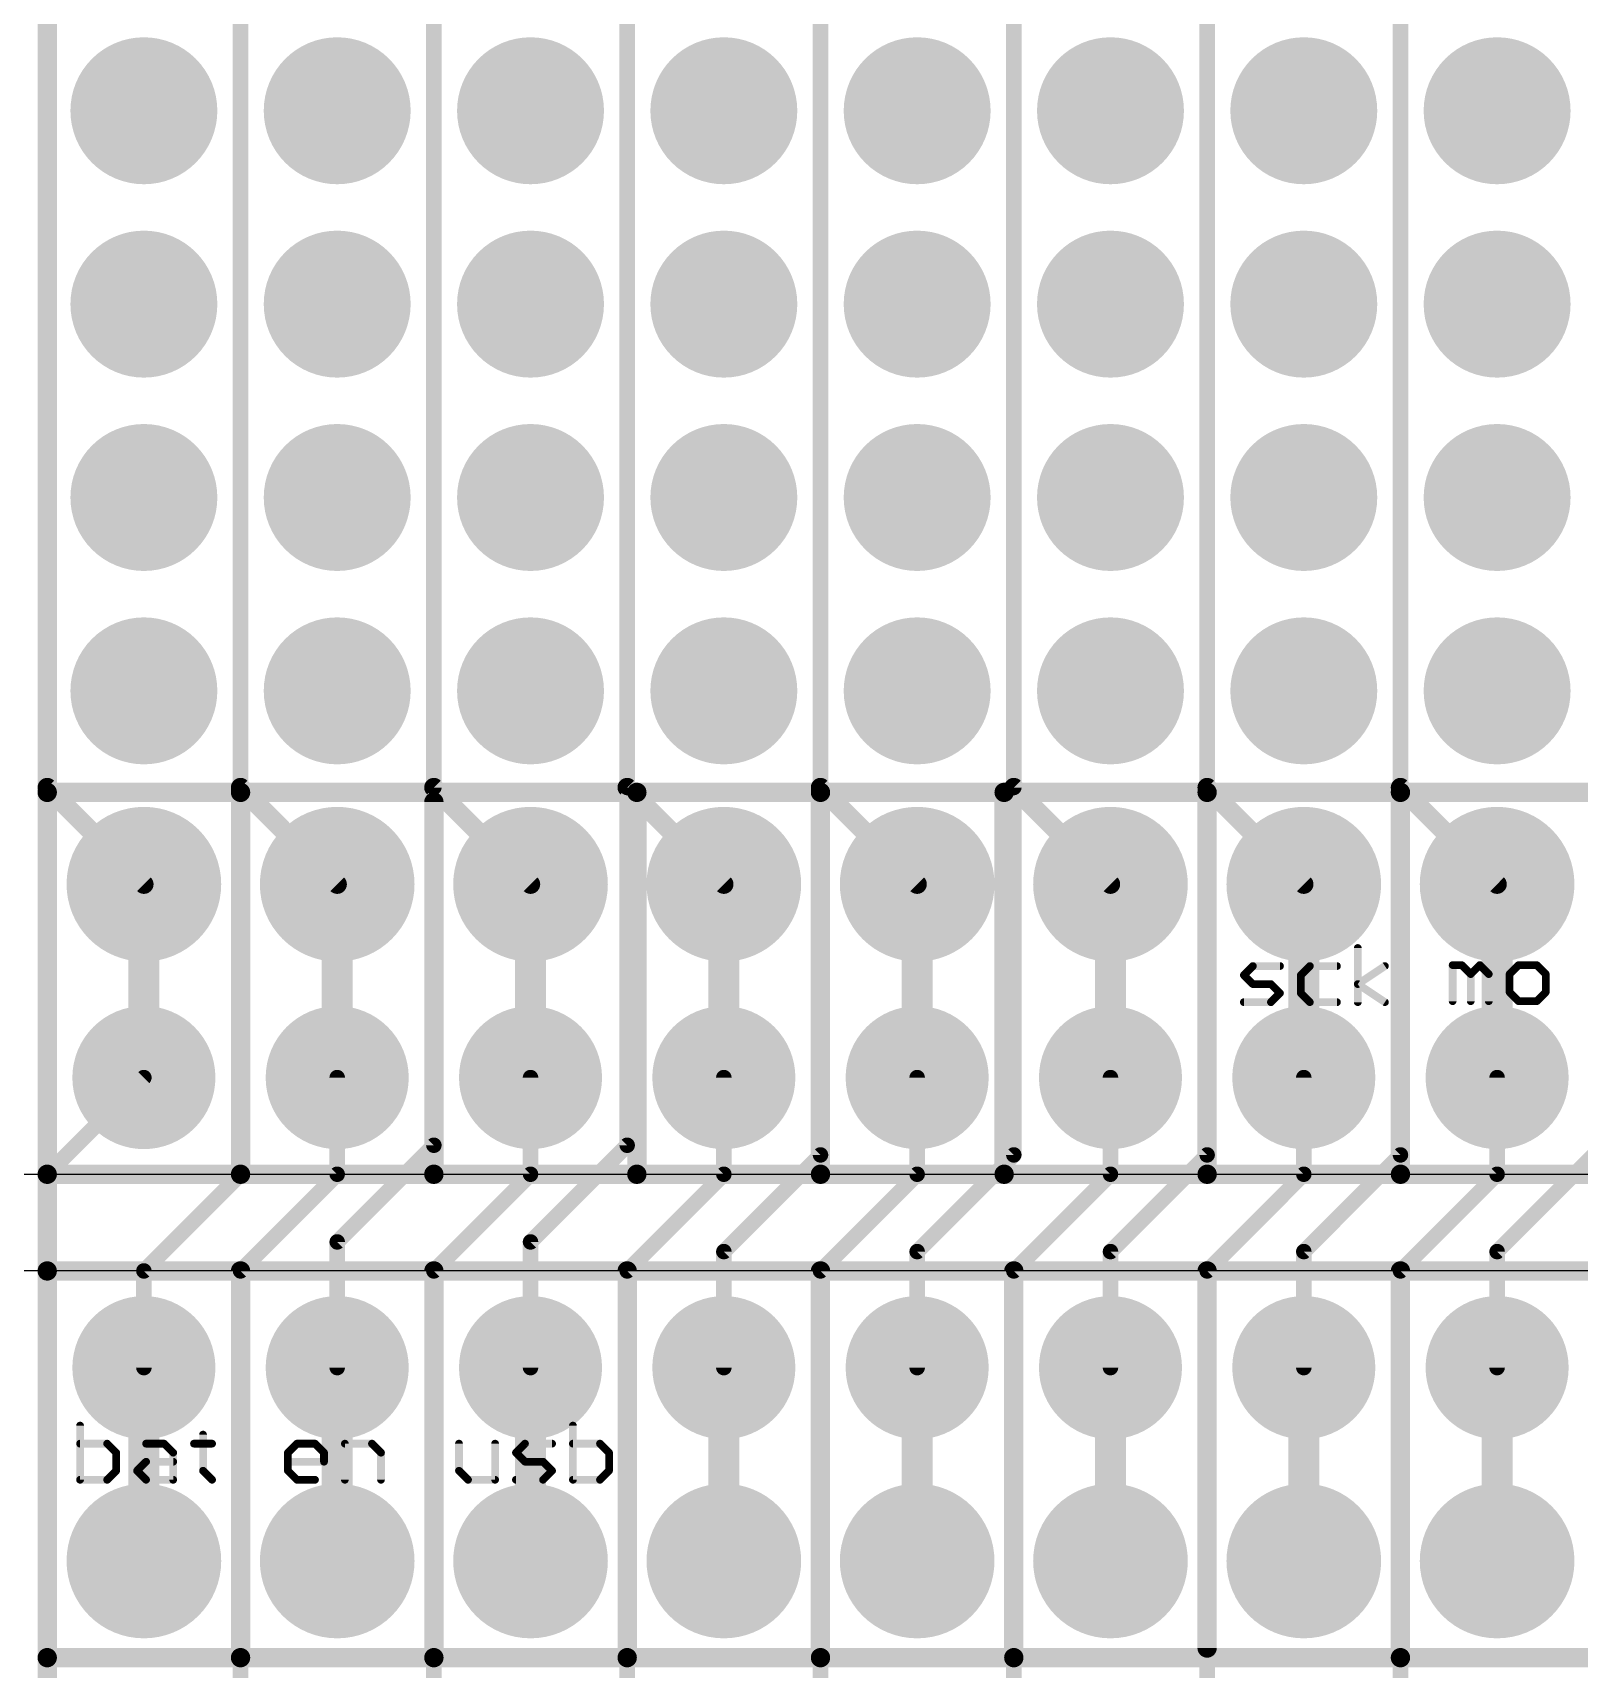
# Model space of a CAD drawing. Extents: x -12.5 to 56.6, y -12.2 to 71.2.
# Drawn here: x 15.05 to 35.37, y 17.63 to 39.13 of the extents above; entities that cross this region are included whole.
import ezdxf

# ---------------------------------------------------------------- set-up
doc = ezdxf.new("R2010")
doc.units = 0
for name, color, linetype in [('1', 12, 'CONTINUOUS'), ('16', 132, 'CONTINUOUS'), ('17', 110, 'CONTINUOUS'), ('18', 110, 'CONTINUOUS'), ('21', 40, 'CONTINUOUS'), ('30', 253, 'CONTINUOUS')]:
    doc.layers.add(name, color=color, linetype=linetype)

# ---------------------------------------------------------------- blocks, each defined once
blk = doc.blocks.new('ROUNDP')
at = {"const_width": 0.5}
blk.add_lwpolyline([(0, -0.25, 1), (0, 0.25, 1), (0, -0.25)], format="xyb", dxfattribs=at)
blk = doc.blocks.new('ROUNDV')
at = {"const_width": 0.5}
blk.add_lwpolyline([(0, -0.25, 1), (0, 0.25, 1), (0, -0.25)], format="xyb", dxfattribs=at)

msp = doc.modelspace()

# ---------------------------------------------------------------- linework, layer by layer
at = {"layer": '1'}
for points, const_width in [([(17.78, 29.21), (17.78, 46.99)], 0.2032), ([(20.32, 29.21), (20.32, 46.99)], 0.2032), ([(22.86, 29.21), (22.86, 46.99)], 0.2032), ([(25.4, 29.21), (25.4, 46.99)], 0.2032), ([(27.94, 29.21), (27.94, 46.99)], 0.2032), ([(30.48, 29.21), (30.48, 46.99)], 0.2032), ([(33.02, 29.21), (33.02, 46.99)], 0.2032), ([(19.05, 27.94), (17.78, 29.21)], 0.254), ([(21.59, 27.94), (20.32, 29.21)], 0.254), ([(24.13, 27.94), (22.86, 29.21)], 0.254), ([(26.67, 27.94), (25.4, 29.21)], 0.254), ([(29.21, 27.94), (27.94, 29.21)], 0.254), ([(31.75, 27.94), (30.48, 29.21)], 0.254), ([(34.29, 27.94), (33.02, 29.21)], 0.254)]:
    msp.add_lwpolyline(points, dxfattribs=dict(at, const_width=const_width))
for points, const_width in [([(17.8249, 29.2549, 1), (17.7351, 29.1651)], 0.127), ([(17.7292, 29.21, 1), (17.8308, 29.21)], 0.1016), ([(20.3649, 29.2549, 1), (20.2751, 29.1651)], 0.127), ([(20.2692, 29.21, 1), (20.3708, 29.21)], 0.1016), ([(22.9049, 29.2549, 1), (22.8151, 29.1651)], 0.127), ([(22.8092, 29.21, 1), (22.9108, 29.21)], 0.1016), ([(25.4449, 29.2549, 1), (25.3551, 29.1651)], 0.127), ([(25.3492, 29.21, 1), (25.4508, 29.21)], 0.1016), ([(27.9849, 29.2549, 1), (27.8951, 29.1651)], 0.127), ([(27.8892, 29.21, 1), (27.9908, 29.21)], 0.1016), ([(30.5249, 29.2549, 1), (30.4351, 29.1651)], 0.127), ([(30.4292, 29.21, 1), (30.5308, 29.21)], 0.1016), ([(33.0649, 29.2549, 1), (32.9751, 29.1651)], 0.127), ([(32.9692, 29.21, 1), (33.0708, 29.21)], 0.1016), ([(19.0051, 27.8951, 1), (19.0949, 27.9849)], 0.127), ([(21.5451, 27.8951, 1), (21.6349, 27.9849)], 0.127), ([(24.0851, 27.8951, 1), (24.1749, 27.9849)], 0.127), ([(26.6251, 27.8951, 1), (26.7149, 27.9849)], 0.127), ([(29.1651, 27.8951, 1), (29.2549, 27.9849)], 0.127), ([(31.7051, 27.8951, 1), (31.7949, 27.9849)], 0.127), ([(34.2451, 27.8951, 1), (34.3349, 27.9849)], 0.127)]:
    msp.add_lwpolyline(points, format="xyb", dxfattribs=dict(at, const_width=const_width))
at = {"layer": '16'}
for points, const_width in [([(15.24, 29.21), (15.24, 46.99)], 0.2032), ([(17.78, 24.13), (17.78, 41.91)], 0.2032), ([(20.32, 24.511), (20.32, 41.91)], 0.2032), ([(22.86, 24.511), (22.86, 41.91)], 0.2032), ([(25.4, 24.384), (25.4, 41.91)], 0.2032), ([(27.94, 24.384), (27.94, 41.91)], 0.2032), ([(30.48, 24.384), (30.48, 41.91)], 0.2032), ([(33.02, 24.384), (33.02, 41.91)], 0.2032), ([(16.51, 27.94), (15.24, 29.21)], 0.254), ([(16.51, 27.94), (16.51, 25.4)], 0.4064), ([(19.05, 27.94), (19.05, 25.4)], 0.4064), ([(21.59, 27.94), (21.59, 25.4)], 0.4064), ([(24.13, 27.94), (24.13, 25.4)], 0.4064), ([(26.67, 27.94), (26.67, 25.4)], 0.4064), ([(29.21, 27.94), (29.21, 25.4)], 0.4064), ([(31.75, 27.94), (31.75, 25.4)], 0.4064), ([(34.29, 27.94), (34.29, 25.4)], 0.4064), ([(15.24, 24.13), (16.51, 25.4)], 0.2032), ([(19.05, 24.13), (19.05, 25.4)], 0.2032), ([(21.59, 24.13), (21.59, 25.4)], 0.2032), ([(24.13, 24.13), (24.13, 25.4)], 0.2032), ([(26.67, 24.13), (26.67, 25.4)], 0.2032), ([(29.21, 24.13), (29.21, 25.4)], 0.2032), ([(31.75, 24.13), (31.75, 25.4)], 0.2032), ([(34.29, 24.13), (34.29, 25.4)], 0.2032), ([(20.32, 24.511), (19.05, 23.241)], 0.2032), ([(21.59, 23.241), (22.86, 24.511)], 0.2032), ([(24.13, 23.114), (25.4, 24.384)], 0.2032), ([(26.67, 23.114), (27.94, 24.384)], 0.2032), ([(30.48, 24.384), (29.21, 23.114)], 0.2032), ([(31.75, 23.114), (33.02, 24.384)], 0.2032), ([(35.56, 24.384), (34.29, 23.114)], 0.2032), ([(15.24, 5.08), (15.24, 24.13)], 0.2032), ([(17.78, 24.13), (16.51, 22.86)], 0.2032), ([(17.78, 22.86), (19.05, 24.13)], 0.2032), ([(20.32, 22.86), (21.59, 24.13)], 0.2032), ([(22.86, 22.86), (24.13, 24.13)], 0.2032), ([(25.4, 22.86), (26.67, 24.13)], 0.2032), ([(27.94, 22.86), (29.21, 24.13)], 0.2032), ([(30.48, 22.86), (31.75, 24.13)], 0.2032), ([(33.02, 22.86), (34.29, 24.13)], 0.2032), ([(19.05, 23.241), (19.05, 21.59)], 0.2032), ([(21.59, 21.59), (21.59, 23.241)], 0.2032), ([(24.13, 21.59), (24.13, 23.114)], 0.2032), ([(26.67, 21.59), (26.67, 23.114)], 0.2032), ([(29.21, 23.114), (29.21, 21.59)], 0.2032), ([(31.75, 21.59), (31.75, 23.114)], 0.2032), ([(34.29, 23.114), (34.29, 21.59)], 0.2032), ([(16.51, 22.86), (16.51, 21.59)], 0.2032), ([(17.78, 5.08), (17.78, 22.86)], 0.2032), ([(20.32, 5.08), (20.32, 22.86)], 0.2032), ([(22.86, 5.08), (22.86, 22.86)], 0.2032), ([(25.4, 5.08), (25.4, 22.86)], 0.2032), ([(27.94, 5.08), (27.94, 22.86)], 0.2032), ([(30.48, 5.08), (30.48, 22.86)], 0.2032), ([(33.02, 5.08), (33.02, 22.86)], 0.2032), ([(16.51, 21.59), (16.51, 19.05)], 0.4064), ([(19.05, 19.05), (19.05, 21.59)], 0.4064), ([(21.59, 21.59), (21.59, 19.05)], 0.4064), ([(24.13, 19.05), (24.13, 21.59)], 0.4064), ([(26.67, 21.59), (26.67, 19.05)], 0.4064), ([(29.21, 19.05), (29.21, 21.59)], 0.4064), ([(31.75, 21.59), (31.75, 19.05)], 0.4064), ([(34.29, 19.05), (34.29, 21.59)], 0.4064)]:
    msp.add_lwpolyline(points, dxfattribs=dict(at, const_width=const_width))
for points, const_width in [([(15.2849, 29.2549, 1), (15.1951, 29.1651)], 0.127), ([(15.1892, 29.21, 1), (15.2908, 29.21)], 0.1016), ([(16.6116, 27.94, 1), (16.4084, 27.94)], 0.2032), ([(16.4651, 27.8951, 1), (16.5549, 27.9849)], 0.127), ([(19.1516, 27.94, 1), (18.9484, 27.94)], 0.2032), ([(21.6916, 27.94, 1), (21.4884, 27.94)], 0.2032), ([(24.2316, 27.94, 1), (24.0284, 27.94)], 0.2032), ([(26.7716, 27.94, 1), (26.5684, 27.94)], 0.2032), ([(29.3116, 27.94, 1), (29.1084, 27.94)], 0.2032), ([(31.8516, 27.94, 1), (31.6484, 27.94)], 0.2032), ([(34.3916, 27.94, 1), (34.1884, 27.94)], 0.2032), ([(16.4084, 25.4, 1), (16.6116, 25.4)], 0.2032), ([(16.5459, 25.3641, 1), (16.4741, 25.4359)], 0.1016), ([(18.9484, 25.4, 1), (19.1516, 25.4)], 0.2032), ([(19.1008, 25.4, 1), (18.9992, 25.4)], 0.1016), ([(21.4884, 25.4, 1), (21.6916, 25.4)], 0.2032), ([(21.6408, 25.4, 1), (21.5392, 25.4)], 0.1016), ([(24.0284, 25.4, 1), (24.2316, 25.4)], 0.2032), ([(24.1808, 25.4, 1), (24.0792, 25.4)], 0.1016), ([(26.5684, 25.4, 1), (26.7716, 25.4)], 0.2032), ([(26.7208, 25.4, 1), (26.6192, 25.4)], 0.1016), ([(29.1084, 25.4, 1), (29.3116, 25.4)], 0.2032), ([(29.2608, 25.4, 1), (29.1592, 25.4)], 0.1016), ([(31.6484, 25.4, 1), (31.8516, 25.4)], 0.2032), ([(31.8008, 25.4, 1), (31.6992, 25.4)], 0.1016), ([(34.1884, 25.4, 1), (34.3916, 25.4)], 0.2032), ([(34.3408, 25.4, 1), (34.2392, 25.4)], 0.1016), ([(20.2692, 24.511, 1), (20.3708, 24.511)], 0.1016), ([(20.3559, 24.4751, 1), (20.2841, 24.5469)], 0.1016), ([(22.8092, 24.511, 1), (22.9108, 24.511)], 0.1016), ([(22.8959, 24.4751, 1), (22.8241, 24.5469)], 0.1016), ([(25.3492, 24.384, 1), (25.4508, 24.384)], 0.1016), ([(25.4359, 24.3481, 1), (25.3641, 24.4199)], 0.1016), ([(27.8892, 24.384, 1), (27.9908, 24.384)], 0.1016), ([(27.9759, 24.3481, 1), (27.9041, 24.4199)], 0.1016), ([(30.4292, 24.384, 1), (30.5308, 24.384)], 0.1016), ([(30.5159, 24.3481, 1), (30.4441, 24.4199)], 0.1016), ([(32.9692, 24.384, 1), (33.0708, 24.384)], 0.1016), ([(33.0559, 24.3481, 1), (32.9841, 24.4199)], 0.1016), ([(15.2908, 24.13, 1), (15.1892, 24.13)], 0.1016), ([(15.2041, 24.1659, 1), (15.2759, 24.0941)], 0.1016), ([(17.7292, 24.13, 1), (17.8308, 24.13)], 0.1016), ([(17.8159, 24.0941, 1), (17.7441, 24.1659)], 0.1016), ([(18.9992, 24.13, 1), (19.1008, 24.13)], 0.1016), ([(19.0859, 24.0941, 1), (19.0141, 24.1659)], 0.1016), ([(21.5392, 24.13, 1), (21.6408, 24.13)], 0.1016), ([(21.6259, 24.0941, 1), (21.5541, 24.1659)], 0.1016), ([(24.0792, 24.13, 1), (24.1808, 24.13)], 0.1016), ([(24.1659, 24.0941, 1), (24.0941, 24.1659)], 0.1016), ([(26.6192, 24.13, 1), (26.7208, 24.13)], 0.1016), ([(26.7059, 24.0941, 1), (26.6341, 24.1659)], 0.1016), ([(29.1592, 24.13, 1), (29.2608, 24.13)], 0.1016), ([(29.2459, 24.0941, 1), (29.1741, 24.1659)], 0.1016), ([(31.6992, 24.13, 1), (31.8008, 24.13)], 0.1016), ([(31.7859, 24.0941, 1), (31.7141, 24.1659)], 0.1016), ([(34.2392, 24.13, 1), (34.3408, 24.13)], 0.1016), ([(34.3259, 24.0941, 1), (34.2541, 24.1659)], 0.1016), ([(19.1008, 23.241, 1), (18.9992, 23.241)], 0.1016), ([(19.0141, 23.2769, 1), (19.0859, 23.2051)], 0.1016), ([(21.6408, 23.241, 1), (21.5392, 23.241)], 0.1016), ([(21.5541, 23.2769, 1), (21.6259, 23.2051)], 0.1016), ([(24.1808, 23.114, 1), (24.0792, 23.114)], 0.1016), ([(24.0941, 23.1499, 1), (24.1659, 23.0781)], 0.1016), ([(26.7208, 23.114, 1), (26.6192, 23.114)], 0.1016), ([(26.6341, 23.1499, 1), (26.7059, 23.0781)], 0.1016), ([(29.2608, 23.114, 1), (29.1592, 23.114)], 0.1016), ([(29.1741, 23.1499, 1), (29.2459, 23.0781)], 0.1016), ([(31.8008, 23.114, 1), (31.6992, 23.114)], 0.1016), ([(31.7141, 23.1499, 1), (31.7859, 23.0781)], 0.1016), ([(34.3408, 23.114, 1), (34.2392, 23.114)], 0.1016), ([(34.2541, 23.1499, 1), (34.3259, 23.0781)], 0.1016), ([(16.5608, 22.86, 1), (16.4592, 22.86)], 0.1016), ([(16.4741, 22.8959, 1), (16.5459, 22.8241)], 0.1016), ([(17.8308, 22.86, 1), (17.7292, 22.86)], 0.1016), ([(17.7441, 22.8959, 1), (17.8159, 22.8241)], 0.1016), ([(20.3708, 22.86, 1), (20.2692, 22.86)], 0.1016), ([(20.2841, 22.8959, 1), (20.3559, 22.8241)], 0.1016), ([(22.9108, 22.86, 1), (22.8092, 22.86)], 0.1016), ([(22.8241, 22.8959, 1), (22.8959, 22.8241)], 0.1016), ([(25.4508, 22.86, 1), (25.3492, 22.86)], 0.1016), ([(25.3641, 22.8959, 1), (25.4359, 22.8241)], 0.1016), ([(27.9908, 22.86, 1), (27.8892, 22.86)], 0.1016), ([(27.9041, 22.8959, 1), (27.9759, 22.8241)], 0.1016), ([(30.5308, 22.86, 1), (30.4292, 22.86)], 0.1016), ([(30.4441, 22.8959, 1), (30.5159, 22.8241)], 0.1016), ([(33.0708, 22.86, 1), (32.9692, 22.86)], 0.1016), ([(32.9841, 22.8959, 1), (33.0559, 22.8241)], 0.1016), ([(16.6116, 21.59, 1), (16.4084, 21.59)], 0.2032), ([(19.1516, 21.59, 1), (18.9484, 21.59)], 0.2032), ([(21.6916, 21.59, 1), (21.4884, 21.59)], 0.2032), ([(24.2316, 21.59, 1), (24.0284, 21.59)], 0.2032), ([(26.7716, 21.59, 1), (26.5684, 21.59)], 0.2032), ([(29.3116, 21.59, 1), (29.1084, 21.59)], 0.2032), ([(31.8516, 21.59, 1), (31.6484, 21.59)], 0.2032), ([(34.3916, 21.59, 1), (34.1884, 21.59)], 0.2032), ([(16.4592, 21.59, 1), (16.5608, 21.59)], 0.1016), ([(18.9992, 21.59, 1), (19.1008, 21.59)], 0.1016), ([(21.5392, 21.59, 1), (21.6408, 21.59)], 0.1016), ([(24.0792, 21.59, 1), (24.1808, 21.59)], 0.1016), ([(26.6192, 21.59, 1), (26.7208, 21.59)], 0.1016), ([(29.1592, 21.59, 1), (29.2608, 21.59)], 0.1016), ([(31.6992, 21.59, 1), (31.8008, 21.59)], 0.1016), ([(34.2392, 21.59, 1), (34.3408, 21.59)], 0.1016), ([(16.4084, 19.05, 1), (16.6116, 19.05)], 0.2032), ([(18.9484, 19.05, 1), (19.1516, 19.05)], 0.2032), ([(21.4884, 19.05, 1), (21.6916, 19.05)], 0.2032), ([(24.0284, 19.05, 1), (24.2316, 19.05)], 0.2032), ([(26.5684, 19.05, 1), (26.7716, 19.05)], 0.2032), ([(29.1084, 19.05, 1), (29.3116, 19.05)], 0.2032), ([(31.6484, 19.05, 1), (31.8516, 19.05)], 0.2032), ([(34.1884, 19.05, 1), (34.3916, 19.05)], 0.2032)]:
    msp.add_lwpolyline(points, format="xyb", dxfattribs=dict(at, const_width=const_width))
at = {"layer": '21'}
for p, q in [((2.54, 24.13), (48.26, 24.13)), ((48.26, 22.86), (2.54, 22.86))]:
    msp.add_line(p, q, dxfattribs=at)
for points, const_width in [([(15.24, 29.1465), (15.24, 41.91)], 0.254), ([(17.78, 29.1465), (15.24, 29.1465)], 0.254), ([(15.24, 24.13), (15.24, 29.1465)], 0.254), ([(22.987, 29.1465), (17.78, 29.1465)], 0.254), ([(17.78, 24.13), (17.78, 29.1465)], 0.254), ([(25.4, 29.1465), (22.987, 29.1465)], 0.254), ([(22.987, 24.13), (22.987, 29.1465)], 0.254), ([(27.813, 29.1465), (25.4, 29.1465)], 0.254), ([(25.4, 29.1465), (25.4, 24.13)], 0.254), ([(30.48, 29.1465), (27.813, 29.1465)], 0.254), ([(27.813, 29.1465), (27.813, 24.13)], 0.254), ([(33.02, 29.1465), (30.48, 29.1465)], 0.254), ([(30.48, 24.13), (30.48, 29.1465)], 0.254), ([(35.56, 29.1465), (33.02, 29.1465)], 0.254), ([(33.02, 24.13), (33.02, 29.1465)], 0.254), ([(20.32, 29.0195), (20.32, 24.13)], 0.254), ([(16.51, 26.924), (16.51, 26.289)], 0.4064), ([(19.05, 26.924), (19.05, 26.289)], 0.4064), ([(21.59, 26.924), (21.59, 26.289)], 0.4064), ([(24.13, 26.924), (24.13, 26.289)], 0.4064), ([(26.67, 26.924), (26.67, 26.289)], 0.4064), ([(29.21, 26.924), (29.21, 26.289)], 0.4064), ([(32.4594, 26.3906), (32.4594, 27.1024)], 0.1016), ([(30.9626, 26.7465), (31.0812, 26.8651)], 0.1016), ([(31.0812, 26.8651), (31.4371, 26.8651)], 0.1016), ([(31.8297, 26.8651), (31.711, 26.7465)], 0.1016), ([(32.1856, 26.8651), (31.8297, 26.8651)], 0.1016), ([(32.4594, 26.6279), (32.8153, 26.8651)], 0.1016), ([(33.7058, 26.4033), (33.7058, 26.8778)], 0.1016), ([(33.7058, 26.8778), (33.8244, 26.8778)], 0.1016), ([(33.8244, 26.8778), (33.9431, 26.7592)], 0.1016), ([(33.9431, 26.7592), (34.0617, 26.8778)], 0.1016), ([(34.0617, 26.8778), (34.1803, 26.7592)], 0.1016), ([(34.5729, 26.8778), (34.4542, 26.7592)], 0.1016), ([(34.8101, 26.8778), (34.5729, 26.8778)], 0.1016), ([(34.9288, 26.7592), (34.8101, 26.8778)], 0.1016), ([(31.0812, 26.6279), (30.9626, 26.7465)], 0.1016), ([(31.3185, 26.6279), (31.0812, 26.6279)], 0.1016), ([(31.4371, 26.5092), (31.3185, 26.6279)], 0.1016), ([(31.711, 26.7465), (31.711, 26.5092)], 0.1016), ([(32.8153, 26.3906), (32.4594, 26.6279)], 0.1016), ([(33.9431, 26.7592), (33.9431, 26.4033)], 0.1016), ([(34.1803, 26.7592), (34.1803, 26.4033)], 0.1016), ([(34.4542, 26.7592), (34.4542, 26.5219)], 0.1016), ([(34.9288, 26.5219), (34.9288, 26.7592)], 0.1016), ([(31.3185, 26.3906), (31.4371, 26.5092)], 0.1016), ([(31.711, 26.5092), (31.8297, 26.3906)], 0.1016), ([(34.4542, 26.5219), (34.5729, 26.4033)], 0.1016), ([(34.5729, 26.4033), (34.8101, 26.4033)], 0.1016), ([(34.8101, 26.4033), (34.9288, 26.5219)], 0.1016), ([(30.9626, 26.3906), (31.3185, 26.3906)], 0.1016), ([(31.8297, 26.3906), (32.1856, 26.3906)], 0.1016), ([(17.78, 24.13), (15.24, 24.13)], 0.254), ([(15.24, 22.86), (15.24, 24.13)], 0.254), ([(20.32, 24.13), (17.78, 24.13)], 0.254), ([(22.987, 24.13), (20.32, 24.13)], 0.254), ([(25.4, 24.13), (22.987, 24.13)], 0.254), ([(27.813, 24.13), (25.4, 24.13)], 0.254), ([(30.48, 24.13), (27.813, 24.13)], 0.254), ([(33.02, 24.13), (30.48, 24.13)], 0.254), ([(35.56, 24.13), (33.02, 24.13)], 0.254), ([(15.24, 17.78), (15.24, 22.86)], 0.254), ([(15.24, 22.86), (46.228, 22.86)], 0.254), ([(17.78, 22.86), (17.78, 17.78)], 0.254), ([(20.32, 22.86), (20.32, 17.78)], 0.254), ([(22.86, 17.78), (22.86, 22.86)], 0.254), ([(25.4, 17.78), (25.4, 22.86)], 0.254), ([(27.94, 22.86), (27.94, 17.78)], 0.254), ([(30.48, 17.907), (30.48, 22.86)], 0.254), ([(33.02, 22.86), (33.02, 17.78)], 0.254), ([(15.6718, 20.8286), (15.6718, 20.1168)], 0.1016), ([(22.147, 20.8286), (22.147, 20.1168)], 0.1016), ([(16.0277, 20.5913), (15.6718, 20.5913)], 0.1016), ([(16.1463, 20.4727), (16.0277, 20.5913)], 0.1016), ([(16.5389, 20.5913), (16.7761, 20.5913)], 0.1016), ([(16.7761, 20.5913), (16.8948, 20.4727)], 0.1016), ([(17.1686, 20.5913), (17.4059, 20.5913)], 0.1016), ([(17.2873, 20.71), (17.2873, 20.2354)], 0.1016), ([(18.4023, 20.4727), (18.5209, 20.5913)], 0.1016), ([(18.5209, 20.5913), (18.7582, 20.5913)], 0.1016), ([(18.7582, 20.5913), (18.8768, 20.4727)], 0.1016), ([(19.1507, 20.1168), (19.1507, 20.5913)], 0.1016), ([(19.1507, 20.5913), (19.5066, 20.5913)], 0.1016), ([(19.5066, 20.5913), (19.6253, 20.4727)], 0.1016), ([(20.6502, 20.5913), (20.6502, 20.2354)], 0.1016), ([(21.1247, 20.1168), (21.1247, 20.5913)], 0.1016), ([(21.3986, 20.4727), (21.5173, 20.5913)], 0.1016), ([(21.5173, 20.5913), (21.8732, 20.5913)], 0.1016), ([(22.5029, 20.5913), (22.147, 20.5913)], 0.1016), ([(22.6216, 20.4727), (22.5029, 20.5913)], 0.1016), ([(24.13, 20.574), (24.13, 19.939)], 0.4064), ([(26.67, 20.574), (26.67, 19.939)], 0.4064), ([(29.21, 20.574), (29.21, 19.939)], 0.4064), ([(31.75, 20.574), (31.75, 19.939)], 0.4064), ([(34.29, 20.574), (34.29, 19.939)], 0.4064), ([(16.1463, 20.2354), (16.1463, 20.4727)], 0.1016), ([(16.8948, 20.4727), (16.8948, 20.1168)], 0.1016), ([(18.4023, 20.2354), (18.4023, 20.4727)], 0.1016), ([(18.8768, 20.4727), (18.8768, 20.3541)], 0.1016), ([(19.6253, 20.4727), (19.6253, 20.1168)], 0.1016), ([(21.5173, 20.3541), (21.3986, 20.4727)], 0.1016), ([(22.6216, 20.2354), (22.6216, 20.4727)], 0.1016), ([(16.0277, 20.1168), (16.1463, 20.2354)], 0.1016), ([(16.4202, 20.2354), (16.5389, 20.3541)], 0.1016), ([(16.5389, 20.1168), (16.4202, 20.2354)], 0.1016), ([(16.5389, 20.3541), (16.8948, 20.3541)], 0.1016), ([(17.2873, 20.2354), (17.4059, 20.1168)], 0.1016), ([(18.8768, 20.3541), (18.4023, 20.3541)], 0.1016), ([(18.5209, 20.1168), (18.4023, 20.2354)], 0.1016), ([(20.6502, 20.2354), (20.7688, 20.1168)], 0.1016), ([(21.7545, 20.3541), (21.5173, 20.3541)], 0.1016), ([(21.8732, 20.2354), (21.7545, 20.3541)], 0.1016), ([(21.7545, 20.1168), (21.8732, 20.2354)], 0.1016), ([(22.5029, 20.1168), (22.6216, 20.2354)], 0.1016), ([(15.6718, 20.1168), (16.0277, 20.1168)], 0.1016), ([(16.8948, 20.1168), (16.5389, 20.1168)], 0.1016), ([(18.7582, 20.1168), (18.5209, 20.1168)], 0.1016), ([(20.7688, 20.1168), (21.1247, 20.1168)], 0.1016), ([(21.3986, 20.1168), (21.7545, 20.1168)], 0.1016), ([(22.147, 20.1168), (22.5029, 20.1168)], 0.1016), ([(15.24, 17.78), (17.78, 17.78)], 0.254), ([(15.24, 5.0165), (15.24, 17.78)], 0.254), ([(17.78, 17.78), (20.32, 17.78)], 0.254), ([(20.32, 17.78), (22.86, 17.78)], 0.254), ([(22.86, 17.78), (25.4, 17.78)], 0.254), ([(25.4, 17.78), (27.94, 17.78)], 0.254), ([(27.94, 17.78), (33.02, 17.78)], 0.254), ([(33.02, 17.78), (35.56, 17.78)], 0.254)]:
    msp.add_lwpolyline(points, dxfattribs=dict(at, const_width=const_width))
for points, const_width in [([(15.24, 29.21, 1), (15.24, 29.083)], 0.127), ([(15.3035, 29.1465, 1), (15.1765, 29.1465)], 0.127), ([(17.78, 29.21, 1), (17.78, 29.083)], 0.127), ([(17.8435, 29.1465, 1), (17.7165, 29.1465)], 0.127), ([(17.78, 29.083, 1), (17.78, 29.21)], 0.127), ([(22.987, 29.21, 1), (22.987, 29.083)], 0.127), ([(23.0505, 29.1465, 1), (22.9235, 29.1465)], 0.127), ([(22.987, 29.083, 1), (22.987, 29.21)], 0.127), ([(25.4, 29.21, 1), (25.4, 29.083)], 0.127), ([(25.4635, 29.1465, 1), (25.3365, 29.1465)], 0.127), ([(25.4, 29.083, 1), (25.4, 29.21)], 0.127), ([(27.813, 29.21, 1), (27.813, 29.083)], 0.127), ([(27.8765, 29.1465, 1), (27.7495, 29.1465)], 0.127), ([(27.813, 29.083, 1), (27.813, 29.21)], 0.127), ([(30.48, 29.21, 1), (30.48, 29.083)], 0.127), ([(30.5435, 29.1465, 1), (30.4165, 29.1465)], 0.127), ([(30.48, 29.083, 1), (30.48, 29.21)], 0.127), ([(33.02, 29.21, 1), (33.02, 29.083)], 0.127), ([(33.0835, 29.1465, 1), (32.9565, 29.1465)], 0.127), ([(33.02, 29.083, 1), (33.02, 29.21)], 0.127), ([(15.1765, 29.1465, 1), (15.3035, 29.1465)], 0.127), ([(20.3835, 29.0195, 1), (20.2565, 29.0195)], 0.127), ([(16.6116, 26.924, 1), (16.4084, 26.924)], 0.2032), ([(19.1516, 26.924, 1), (18.9484, 26.924)], 0.2032), ([(21.6916, 26.924, 1), (21.4884, 26.924)], 0.2032), ([(24.2316, 26.924, 1), (24.0284, 26.924)], 0.2032), ([(26.7716, 26.924, 1), (26.5684, 26.924)], 0.2032), ([(29.3116, 26.924, 1), (29.1084, 26.924)], 0.2032), ([(32.4848, 27.1024, 1), (32.434, 27.1024)], 0.0508), ([(31.0812, 26.8905, 1), (31.0812, 26.8397)], 0.0508), ([(31.0992, 26.8472, 1), (31.0633, 26.8831)], 0.0508), ([(31.4371, 26.8397, 1), (31.4371, 26.8905)], 0.0508), ([(31.8297, 26.8905, 1), (31.8297, 26.8397)], 0.0508), ([(31.8476, 26.8472, 1), (31.8117, 26.8831)], 0.0508), ([(32.1856, 26.8397, 1), (32.1856, 26.8905)], 0.0508), ([(32.8294, 26.844, 1), (32.8012, 26.8863)], 0.0508), ([(33.7312, 26.8778, 1), (33.6804, 26.8778)], 0.0508), ([(33.7058, 26.9032, 1), (33.7058, 26.8524)], 0.0508), ([(33.8424, 26.8958, 1), (33.8065, 26.8599)], 0.0508), ([(33.8244, 26.8524, 1), (33.8244, 26.9032)], 0.0508), ([(34.0797, 26.8958, 1), (34.0437, 26.8599)], 0.0508), ([(34.0797, 26.8599, 1), (34.0437, 26.8958)], 0.0508), ([(34.5729, 26.9032, 1), (34.5729, 26.8524)], 0.0508), ([(34.5908, 26.8599, 1), (34.5549, 26.8958)], 0.0508), ([(34.8281, 26.8958, 1), (34.7922, 26.8599)], 0.0508), ([(34.8101, 26.8524, 1), (34.8101, 26.9032)], 0.0508), ([(30.9806, 26.7645, 1), (30.9446, 26.7285)], 0.0508), ([(30.9446, 26.7645, 1), (30.9806, 26.7285)], 0.0508), ([(31.0812, 26.6533, 1), (31.0812, 26.6025)], 0.0508), ([(31.0633, 26.6099, 1), (31.0992, 26.6458)], 0.0508), ([(31.3365, 26.6458, 1), (31.3005, 26.6099)], 0.0508), ([(31.3185, 26.6025, 1), (31.3185, 26.6533)], 0.0508), ([(31.7364, 26.7465, 1), (31.6856, 26.7465)], 0.0508), ([(31.6931, 26.7645, 1), (31.729, 26.7285)], 0.0508), ([(32.4735, 26.649, 1), (32.4453, 26.6067)], 0.0508), ([(32.4453, 26.649, 1), (32.4735, 26.6067)], 0.0508), ([(33.9251, 26.7772, 1), (33.961, 26.7412)], 0.0508), ([(33.9685, 26.7592, 1), (33.9177, 26.7592)], 0.0508), ([(33.9251, 26.7412, 1), (33.961, 26.7772)], 0.0508), ([(34.2057, 26.7592, 1), (34.1549, 26.7592)], 0.0508), ([(34.1624, 26.7412, 1), (34.1983, 26.7772)], 0.0508), ([(34.4796, 26.7592, 1), (34.4288, 26.7592)], 0.0508), ([(34.4363, 26.7772, 1), (34.4722, 26.7412)], 0.0508), ([(34.9542, 26.7592, 1), (34.9034, 26.7592)], 0.0508), ([(34.9108, 26.7412, 1), (34.9467, 26.7772)], 0.0508), ([(31.4551, 26.4913, 1), (31.4192, 26.5272)], 0.0508), ([(31.4192, 26.4913, 1), (31.4551, 26.5272)], 0.0508), ([(31.6856, 26.5092, 1), (31.7364, 26.5092)], 0.0508), ([(31.729, 26.5272, 1), (31.6931, 26.4913)], 0.0508), ([(34.4288, 26.5219, 1), (34.4796, 26.5219)], 0.0508), ([(34.4722, 26.5399, 1), (34.4363, 26.504)], 0.0508), ([(34.5729, 26.4287, 1), (34.5729, 26.3779)], 0.0508), ([(34.5549, 26.3853, 1), (34.5908, 26.4213)], 0.0508), ([(34.7922, 26.4213, 1), (34.8281, 26.3853)], 0.0508), ([(34.8101, 26.3779, 1), (34.8101, 26.4287)], 0.0508), ([(34.9034, 26.5219, 1), (34.9542, 26.5219)], 0.0508), ([(34.9467, 26.504, 1), (34.9108, 26.5399)], 0.0508), ([(16.4084, 26.289, 1), (16.6116, 26.289)], 0.2032), ([(18.9484, 26.289, 1), (19.1516, 26.289)], 0.2032), ([(21.4884, 26.289, 1), (21.6916, 26.289)], 0.2032), ([(24.0284, 26.289, 1), (24.2316, 26.289)], 0.2032), ([(26.5684, 26.289, 1), (26.7716, 26.289)], 0.2032), ([(29.1084, 26.289, 1), (29.3116, 26.289)], 0.2032), ([(30.9626, 26.416, 1), (30.9626, 26.3652)], 0.0508), ([(31.3005, 26.4086, 1), (31.3365, 26.3726)], 0.0508), ([(31.3185, 26.3652, 1), (31.3185, 26.416)], 0.0508), ([(31.8297, 26.416, 1), (31.8297, 26.3652)], 0.0508), ([(31.8117, 26.3726, 1), (31.8476, 26.4086)], 0.0508), ([(32.1856, 26.3652, 1), (32.1856, 26.416)], 0.0508), ([(32.434, 26.3906, 1), (32.4848, 26.3906)], 0.0508), ([(32.8012, 26.3695, 1), (32.8294, 26.4117)], 0.0508), ([(33.6804, 26.4033, 1), (33.7312, 26.4033)], 0.0508), ([(33.9177, 26.4033, 1), (33.9685, 26.4033)], 0.0508), ([(34.1549, 26.4033, 1), (34.2057, 26.4033)], 0.0508), ([(15.24, 24.1935, 1), (15.24, 24.0665)], 0.127), ([(15.3035, 24.13, 1), (15.1765, 24.13)], 0.127), ([(15.1765, 24.13, 1), (15.3035, 24.13)], 0.127), ([(17.78, 24.1935, 1), (17.78, 24.0665)], 0.127), ([(17.7165, 24.13, 1), (17.8435, 24.13)], 0.127), ([(17.78, 24.0665, 1), (17.78, 24.1935)], 0.127), ([(20.32, 24.1935, 1), (20.32, 24.0665)], 0.127), ([(20.2565, 24.13, 1), (20.3835, 24.13)], 0.127), ([(20.32, 24.0665, 1), (20.32, 24.1935)], 0.127), ([(22.987, 24.1935, 1), (22.987, 24.0665)], 0.127), ([(22.9235, 24.13, 1), (23.0505, 24.13)], 0.127), ([(22.987, 24.0665, 1), (22.987, 24.1935)], 0.127), ([(25.4, 24.1935, 1), (25.4, 24.0665)], 0.127), ([(25.3365, 24.13, 1), (25.4635, 24.13)], 0.127), ([(25.4, 24.0665, 1), (25.4, 24.1935)], 0.127), ([(27.813, 24.1935, 1), (27.813, 24.0665)], 0.127), ([(27.7495, 24.13, 1), (27.8765, 24.13)], 0.127), ([(27.813, 24.0665, 1), (27.813, 24.1935)], 0.127), ([(30.48, 24.1935, 1), (30.48, 24.0665)], 0.127), ([(30.4165, 24.13, 1), (30.5435, 24.13)], 0.127), ([(30.48, 24.0665, 1), (30.48, 24.1935)], 0.127), ([(33.02, 24.1935, 1), (33.02, 24.0665)], 0.127), ([(32.9565, 24.13, 1), (33.0835, 24.13)], 0.127), ([(33.02, 24.0665, 1), (33.02, 24.1935)], 0.127), ([(15.3035, 22.86, 1), (15.1765, 22.86)], 0.127), ([(15.24, 22.9235, 1), (15.24, 22.7965)], 0.127), ([(15.1765, 22.86, 1), (15.3035, 22.86)], 0.127), ([(17.8435, 22.86, 1), (17.7165, 22.86)], 0.127), ([(20.3835, 22.86, 1), (20.2565, 22.86)], 0.127), ([(22.9235, 22.86, 1), (22.7965, 22.86)], 0.127), ([(25.4635, 22.86, 1), (25.3365, 22.86)], 0.127), ([(28.0035, 22.86, 1), (27.8765, 22.86)], 0.127), ([(30.5435, 22.86, 1), (30.4165, 22.86)], 0.127), ([(33.0835, 22.86, 1), (32.9565, 22.86)], 0.127), ([(15.6972, 20.8286, 1), (15.6464, 20.8286)], 0.0508), ([(22.1724, 20.8286, 1), (22.1216, 20.8286)], 0.0508), ([(15.6718, 20.6167, 1), (15.6718, 20.5659)], 0.0508), ([(16.0457, 20.6093, 1), (16.0097, 20.5734)], 0.0508), ([(16.0277, 20.5659, 1), (16.0277, 20.6167)], 0.0508), ([(16.5389, 20.6167, 1), (16.5389, 20.5659)], 0.0508), ([(16.7941, 20.6093, 1), (16.7582, 20.5734)], 0.0508), ([(16.7761, 20.5659, 1), (16.7761, 20.6167)], 0.0508), ([(17.1686, 20.6167, 1), (17.1686, 20.5659)], 0.0508), ([(17.3127, 20.71, 1), (17.2619, 20.71)], 0.0508), ([(17.4059, 20.5659, 1), (17.4059, 20.6167)], 0.0508), ([(18.5209, 20.6167, 1), (18.5209, 20.5659)], 0.0508), ([(18.5389, 20.5734, 1), (18.503, 20.6093)], 0.0508), ([(18.7762, 20.6093, 1), (18.7402, 20.5734)], 0.0508), ([(18.7582, 20.5659, 1), (18.7582, 20.6167)], 0.0508), ([(19.1761, 20.5913, 1), (19.1253, 20.5913)], 0.0508), ([(19.1507, 20.6167, 1), (19.1507, 20.5659)], 0.0508), ([(19.5246, 20.6093, 1), (19.4887, 20.5734)], 0.0508), ([(19.5066, 20.5659, 1), (19.5066, 20.6167)], 0.0508), ([(20.6756, 20.5913, 1), (20.6248, 20.5913)], 0.0508), ([(21.1501, 20.5913, 1), (21.0993, 20.5913)], 0.0508), ([(21.5173, 20.6167, 1), (21.5173, 20.5659)], 0.0508), ([(21.5352, 20.5734, 1), (21.4993, 20.6093)], 0.0508), ([(21.8732, 20.5659, 1), (21.8732, 20.6167)], 0.0508), ([(22.147, 20.6167, 1), (22.147, 20.5659)], 0.0508), ([(22.5209, 20.6093, 1), (22.485, 20.5734)], 0.0508), ([(22.5029, 20.5659, 1), (22.5029, 20.6167)], 0.0508), ([(24.2316, 20.574, 1), (24.0284, 20.574)], 0.2032), ([(26.7716, 20.574, 1), (26.5684, 20.574)], 0.2032), ([(29.3116, 20.574, 1), (29.1084, 20.574)], 0.2032), ([(31.8516, 20.574, 1), (31.6484, 20.574)], 0.2032), ([(34.3916, 20.574, 1), (34.1884, 20.574)], 0.2032), ([(16.1717, 20.4727, 1), (16.1209, 20.4727)], 0.0508), ([(16.1284, 20.4547, 1), (16.1643, 20.4907)], 0.0508), ([(16.9202, 20.4727, 1), (16.8694, 20.4727)], 0.0508), ([(16.8768, 20.4547, 1), (16.9127, 20.4907)], 0.0508), ([(18.3843, 20.4907, 1), (18.4203, 20.4547)], 0.0508), ([(18.4277, 20.4727, 1), (18.3769, 20.4727)], 0.0508), ([(18.9022, 20.4727, 1), (18.8514, 20.4727)], 0.0508), ([(18.8589, 20.4547, 1), (18.8948, 20.4907)], 0.0508), ([(19.6507, 20.4727, 1), (19.5999, 20.4727)], 0.0508), ([(19.6073, 20.4547, 1), (19.6432, 20.4907)], 0.0508), ([(21.4166, 20.4907, 1), (21.3807, 20.4547)], 0.0508), ([(21.3807, 20.4907, 1), (21.4166, 20.4547)], 0.0508), ([(22.647, 20.4727, 1), (22.5962, 20.4727)], 0.0508), ([(22.6036, 20.4547, 1), (22.6395, 20.4907)], 0.0508), ([(16.1209, 20.2354, 1), (16.1717, 20.2354)], 0.0508), ([(16.1643, 20.2175, 1), (16.1284, 20.2534)], 0.0508), ([(16.4382, 20.2534, 1), (16.4023, 20.2175)], 0.0508), ([(16.4023, 20.2534, 1), (16.4382, 20.2175)], 0.0508), ([(16.5389, 20.3795, 1), (16.5389, 20.3287)], 0.0508), ([(16.5568, 20.3361, 1), (16.5209, 20.372)], 0.0508), ([(16.8948, 20.3287, 1), (16.8948, 20.3795)], 0.0508), ([(17.3052, 20.2534, 1), (17.2693, 20.2175)], 0.0508), ([(17.2619, 20.2354, 1), (17.3127, 20.2354)], 0.0508), ([(18.4023, 20.3795, 1), (18.4023, 20.3287)], 0.0508), ([(18.4203, 20.2534, 1), (18.3843, 20.2175)], 0.0508), ([(18.3769, 20.2354, 1), (18.4277, 20.2354)], 0.0508), ([(18.8514, 20.3541, 1), (18.9022, 20.3541)], 0.0508), ([(18.8768, 20.3287, 1), (18.8768, 20.3795)], 0.0508), ([(20.6682, 20.2534, 1), (20.6322, 20.2175)], 0.0508), ([(20.6248, 20.2354, 1), (20.6756, 20.2354)], 0.0508), ([(21.5173, 20.3795, 1), (21.5173, 20.3287)], 0.0508), ([(21.4993, 20.3361, 1), (21.5352, 20.372)], 0.0508), ([(21.7725, 20.372, 1), (21.7366, 20.3361)], 0.0508), ([(21.7545, 20.3287, 1), (21.7545, 20.3795)], 0.0508), ([(21.8911, 20.2175, 1), (21.8552, 20.2534)], 0.0508), ([(21.8552, 20.2175, 1), (21.8911, 20.2534)], 0.0508), ([(22.5962, 20.2354, 1), (22.647, 20.2354)], 0.0508), ([(22.6395, 20.2175, 1), (22.6036, 20.2534)], 0.0508), ([(15.6718, 20.1422, 1), (15.6718, 20.0914)], 0.0508), ([(15.6464, 20.1168, 1), (15.6972, 20.1168)], 0.0508), ([(16.0097, 20.1348, 1), (16.0457, 20.0988)], 0.0508), ([(16.0277, 20.0914, 1), (16.0277, 20.1422)], 0.0508), ([(16.5389, 20.1422, 1), (16.5389, 20.0914)], 0.0508), ([(16.5209, 20.0988, 1), (16.5568, 20.1348)], 0.0508), ([(16.8694, 20.1168, 1), (16.9202, 20.1168)], 0.0508), ([(16.8948, 20.0914, 1), (16.8948, 20.1422)], 0.0508), ([(17.3879, 20.0988, 1), (17.4239, 20.1348)], 0.0508), ([(18.5209, 20.1422, 1), (18.5209, 20.0914)], 0.0508), ([(18.503, 20.0988, 1), (18.5389, 20.1348)], 0.0508), ([(18.7582, 20.0914, 1), (18.7582, 20.1422)], 0.0508), ([(19.1253, 20.1168, 1), (19.1761, 20.1168)], 0.0508), ([(19.5999, 20.1168, 1), (19.6507, 20.1168)], 0.0508), ([(20.7688, 20.1422, 1), (20.7688, 20.0914)], 0.0508), ([(20.7509, 20.0988, 1), (20.7868, 20.1348)], 0.0508), ([(21.0993, 20.1168, 1), (21.1501, 20.1168)], 0.0508), ([(21.1247, 20.0914, 1), (21.1247, 20.1422)], 0.0508), ([(21.3986, 20.1422, 1), (21.3986, 20.0914)], 0.0508), ([(21.7366, 20.1348, 1), (21.7725, 20.0988)], 0.0508), ([(21.7545, 20.0914, 1), (21.7545, 20.1422)], 0.0508), ([(22.147, 20.1422, 1), (22.147, 20.0914)], 0.0508), ([(22.1216, 20.1168, 1), (22.1724, 20.1168)], 0.0508), ([(22.485, 20.1348, 1), (22.5209, 20.0988)], 0.0508), ([(22.5029, 20.0914, 1), (22.5029, 20.1422)], 0.0508), ([(24.0284, 19.939, 1), (24.2316, 19.939)], 0.2032), ([(26.5684, 19.939, 1), (26.7716, 19.939)], 0.2032), ([(29.1084, 19.939, 1), (29.3116, 19.939)], 0.2032), ([(31.6484, 19.939, 1), (31.8516, 19.939)], 0.2032), ([(34.1884, 19.939, 1), (34.3916, 19.939)], 0.2032), ([(15.24, 17.8435, 1), (15.24, 17.7165)], 0.127), ([(15.3035, 17.78, 1), (15.1765, 17.78)], 0.127), ([(15.1765, 17.78, 1), (15.3035, 17.78)], 0.127), ([(17.78, 17.8435, 1), (17.78, 17.7165)], 0.127), ([(17.7165, 17.78, 1), (17.8435, 17.78)], 0.127), ([(17.78, 17.7165, 1), (17.78, 17.8435)], 0.127), ([(20.32, 17.8435, 1), (20.32, 17.7165)], 0.127), ([(20.2565, 17.78, 1), (20.3835, 17.78)], 0.127), ([(20.32, 17.7165, 1), (20.32, 17.8435)], 0.127), ([(22.86, 17.8435, 1), (22.86, 17.7165)], 0.127), ([(22.7965, 17.78, 1), (22.9235, 17.78)], 0.127), ([(22.86, 17.7165, 1), (22.86, 17.8435)], 0.127), ([(25.4, 17.8435, 1), (25.4, 17.7165)], 0.127), ([(25.3365, 17.78, 1), (25.4635, 17.78)], 0.127), ([(25.4, 17.7165, 1), (25.4, 17.8435)], 0.127), ([(27.94, 17.8435, 1), (27.94, 17.7165)], 0.127), ([(27.8765, 17.78, 1), (28.0035, 17.78)], 0.127), ([(27.94, 17.7165, 1), (27.94, 17.8435)], 0.127), ([(30.4165, 17.907, 1), (30.5435, 17.907)], 0.127), ([(33.02, 17.8435, 1), (33.02, 17.7165)], 0.127), ([(32.9565, 17.78, 1), (33.0835, 17.78)], 0.127), ([(33.02, 17.7165, 1), (33.02, 17.8435)], 0.127)]:
    msp.add_lwpolyline(points, format="xyb", dxfattribs=dict(at, const_width=const_width))
at = {"layer": '30', "const_width": 0.4064}
for points in [[(16.51, 25.4), (16.51, 28.067)], [(19.05, 28.067), (19.05, 25.4)], [(21.59, 28.067), (21.59, 25.4)], [(24.13, 28.067), (24.13, 25.273)], [(31.75, 25.273), (31.75, 28.067)], [(34.29, 28.067), (34.29, 25.273)], [(26.67, 25.527), (26.67, 27.94)], [(29.21, 25.4), (29.21, 27.94)], [(19.05, 25.4), (18.923, 25.4)], [(16.51, 21.59), (16.51, 19.05)], [(19.05, 21.59), (19.05, 18.923)], [(21.59, 21.59), (21.59, 19.05)], [(24.13, 19.05), (24.13, 21.59)], [(26.67, 21.59), (26.67, 19.05)], [(29.21, 18.923), (29.21, 21.59)], [(31.75, 21.717), (31.75, 19.05)], [(34.29, 21.59), (34.29, 18.923)], [(21.59, 19.05), (21.463, 19.05)]]:
    msp.add_lwpolyline(points, dxfattribs=at)
at = {"layer": '30', "const_width": 0.2032}
for points in [[(16.6116, 28.067, 1), (16.4084, 28.067)], [(19.1516, 28.067, 1), (18.9484, 28.067)], [(21.6916, 28.067, 1), (21.4884, 28.067)], [(24.2316, 28.067, 1), (24.0284, 28.067)], [(31.8516, 28.067, 1), (31.6484, 28.067)], [(34.3916, 28.067, 1), (34.1884, 28.067)], [(26.7716, 27.94, 1), (26.5684, 27.94)], [(29.3116, 27.94, 1), (29.1084, 27.94)], [(18.923, 25.5016, 1), (18.923, 25.2984)], [(19.05, 25.2984, 1), (19.05, 25.5016)], [(26.5684, 25.527, 1), (26.7716, 25.527)], [(16.4084, 25.4, 1), (16.6116, 25.4)], [(18.9484, 25.4, 1), (19.1516, 25.4)], [(21.4884, 25.4, 1), (21.6916, 25.4)], [(24.0284, 25.273, 1), (24.2316, 25.273)], [(29.1084, 25.4, 1), (29.3116, 25.4)], [(31.6484, 25.273, 1), (31.8516, 25.273)], [(34.1884, 25.273, 1), (34.3916, 25.273)], [(16.6116, 21.59, 1), (16.4084, 21.59)], [(19.1516, 21.59, 1), (18.9484, 21.59)], [(21.6916, 21.59, 1), (21.4884, 21.59)], [(24.2316, 21.59, 1), (24.0284, 21.59)], [(26.7716, 21.59, 1), (26.5684, 21.59)], [(29.3116, 21.59, 1), (29.1084, 21.59)], [(31.8516, 21.717, 1), (31.6484, 21.717)], [(34.3916, 21.59, 1), (34.1884, 21.59)], [(16.4084, 19.05, 1), (16.6116, 19.05)], [(21.463, 19.1516, 1), (21.463, 18.9484)], [(21.4884, 19.05, 1), (21.6916, 19.05)], [(21.59, 18.9484, 1), (21.59, 19.1516)], [(24.0284, 19.05, 1), (24.2316, 19.05)], [(26.5684, 19.05, 1), (26.7716, 19.05)], [(31.6484, 19.05, 1), (31.8516, 19.05)], [(18.9484, 18.923, 1), (19.1516, 18.923)], [(29.1084, 18.923, 1), (29.3116, 18.923)], [(34.1884, 18.923, 1), (34.3916, 18.923)]]:
    msp.add_lwpolyline(points, format="xyb", dxfattribs=at)

# ---------------------------------------------------------------- block references
at = {"layer": '17', "xscale": 1.9304, "yscale": 1.9304}
for p, rotation in [((16.51, 27.94), 270), ((16.51, 27.94), 270), ((19.05, 27.94), 270), ((19.05, 27.94), 270), ((21.59, 27.94), 270), ((21.59, 27.94), 270), ((24.13, 27.94), 270), ((24.13, 27.94), 270), ((26.67, 27.94), 270), ((26.67, 27.94), 270), ((29.21, 27.94), 270), ((29.21, 27.94), 270), ((31.75, 27.94), 270), ((31.75, 27.94), 270), ((34.29, 27.94), 270), ((34.29, 27.94), 270), ((16.51, 19.05), 90), ((16.51, 19.05), 90), ((19.05, 19.05), 90), ((19.05, 19.05), 90), ((21.59, 19.05), 90), ((21.59, 19.05), 90), ((24.13, 19.05), 90), ((24.13, 19.05), 90), ((26.67, 19.05), 90), ((26.67, 19.05), 90), ((29.21, 19.05), 90), ((29.21, 19.05), 90), ((31.75, 19.05), 90), ((31.75, 19.05), 90), ((34.29, 19.05), 90), ((34.29, 19.05), 90)]:
    msp.add_blockref('ROUNDP', p, dxfattribs=dict(at, rotation=rotation))
at = {"layer": '17', "xscale": 1.778, "yscale": 1.778}
for p in [(16.51, 25.4), (16.51, 25.4), (19.05, 25.4), (19.05, 25.4), (21.59, 25.4), (21.59, 25.4), (24.13, 25.4), (24.13, 25.4), (26.67, 25.4), (26.67, 25.4), (29.21, 25.4), (29.21, 25.4), (31.75, 25.4), (31.75, 25.4), (34.29, 25.4), (34.29, 25.4), (16.51, 21.59), (16.51, 21.59), (19.05, 21.59), (19.05, 21.59), (21.59, 21.59), (21.59, 21.59), (24.13, 21.59), (24.13, 21.59), (26.67, 21.59), (26.67, 21.59), (29.21, 21.59), (29.21, 21.59), (31.75, 21.59), (31.75, 21.59), (34.29, 21.59), (34.29, 21.59)]:
    msp.add_blockref('ROUNDP', p, dxfattribs=at)
at = {"layer": '18', "xscale": 1.9304, "yscale": 1.9304}
for p in [(16.51, 38.1), (16.51, 38.1), (19.05, 38.1), (19.05, 38.1), (21.59, 38.1), (21.59, 38.1), (24.13, 38.1), (24.13, 38.1), (26.67, 38.1), (26.67, 38.1), (29.21, 38.1), (29.21, 38.1), (31.75, 38.1), (31.75, 38.1), (34.29, 38.1), (34.29, 38.1), (16.51, 35.56), (16.51, 35.56), (19.05, 35.56), (19.05, 35.56), (21.59, 35.56), (21.59, 35.56), (24.13, 35.56), (24.13, 35.56), (26.67, 35.56), (26.67, 35.56), (29.21, 35.56), (29.21, 35.56), (31.75, 35.56), (31.75, 35.56), (34.29, 35.56), (34.29, 35.56), (16.51, 33.02), (16.51, 33.02), (19.05, 33.02), (19.05, 33.02), (21.59, 33.02), (21.59, 33.02), (24.13, 33.02), (24.13, 33.02), (26.67, 33.02), (26.67, 33.02), (29.21, 33.02), (29.21, 33.02), (31.75, 33.02), (31.75, 33.02), (34.29, 33.02), (34.29, 33.02), (16.51, 30.48), (16.51, 30.48), (19.05, 30.48), (19.05, 30.48), (21.59, 30.48), (21.59, 30.48), (24.13, 30.48), (24.13, 30.48), (26.67, 30.48), (26.67, 30.48), (29.21, 30.48), (29.21, 30.48), (31.75, 30.48), (31.75, 30.48), (34.29, 30.48), (34.29, 30.48)]:
    msp.add_blockref('ROUNDV', p, dxfattribs=at)
at = {"layer": '30', "xscale": 2.032, "yscale": 2.032}
for p, rotation in [((16.51, 27.94), 270), ((19.05, 27.94), 270), ((21.59, 27.94), 270), ((24.13, 27.94), 270), ((26.67, 27.94), 270), ((29.21, 27.94), 270), ((31.75, 27.94), 270), ((34.29, 27.94), 270), ((16.51, 19.05), 90), ((19.05, 19.05), 90), ((21.59, 19.05), 90), ((24.13, 19.05), 90), ((26.67, 19.05), 90), ((29.21, 19.05), 90), ((31.75, 19.05), 90), ((34.29, 19.05), 90)]:
    msp.add_blockref('ROUNDP', p, dxfattribs=dict(at, rotation=rotation))
at = {"layer": '30', "xscale": 1.8796, "yscale": 1.8796}
for p in [(16.51, 25.4), (19.05, 25.4), (21.59, 25.4), (24.13, 25.4), (26.67, 25.4), (29.21, 25.4), (31.75, 25.4), (34.29, 25.4), (16.51, 21.59), (19.05, 21.59), (21.59, 21.59), (24.13, 21.59), (26.67, 21.59), (29.21, 21.59), (31.75, 21.59), (34.29, 21.59)]:
    msp.add_blockref('ROUNDP', p, dxfattribs=at)

doc.saveas('drawing.dxf')
